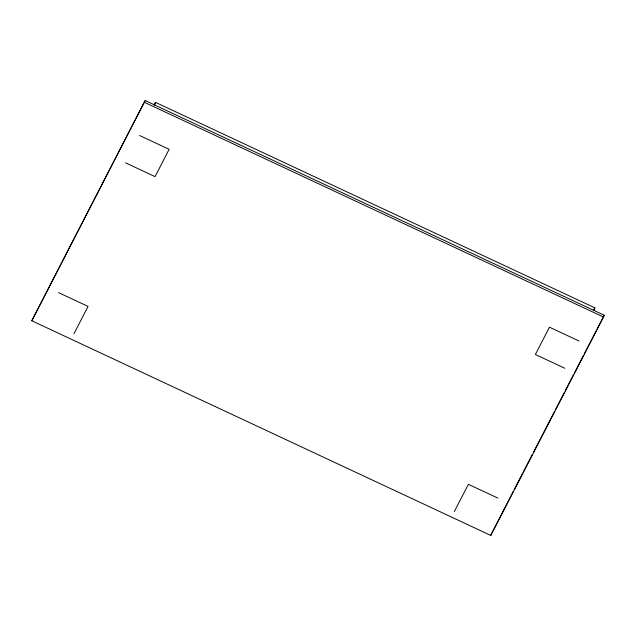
<?xml version="1.0" encoding="UTF-8"?>
<svg xmlns="http://www.w3.org/2000/svg" width="636" height="636" viewBox="0 0 636 636"><rect width="100%" height="100%" fill="white"/><g stroke="black" fill="none" stroke-linecap="round" stroke-linejoin="round"><path stroke-width="0.95" d="M31.8 320.775L145.167 100.544L604.2 315.225L603.556 317.054L490.833 535.456L31.8 320.775L145.167 100.544M154.564 105.131L155.534 102.38L594.891 307.864L593.921 310.614M490.833 535.456L491.477 533.628M154.206 104.964L155.534 102.38M73.967 333.717L88.054 306.417L58.544 292.616M454.303 511.598L468.39 484.298L497.901 498.099M593.563 310.447L594.891 307.864M491.93 532.745L513.292 491.358M514.198 489.593L522.84 472.866M523.746 471.101L532.38 454.366M533.294 452.609L554.656 411.222M555.562 409.457L564.204 392.722M565.11 390.965L573.744 374.23M574.658 372.473L583.292 355.739M584.198 353.974L596.019 331.078M596.926 329.321L604.2 315.225M144.523 102.372L603.556 317.054M139.634 135.516L169.136 149.317L155.049 176.617L125.538 162.816M578.991 340.999L549.48 327.198L535.385 354.498L564.895 368.3"/></g></svg>
